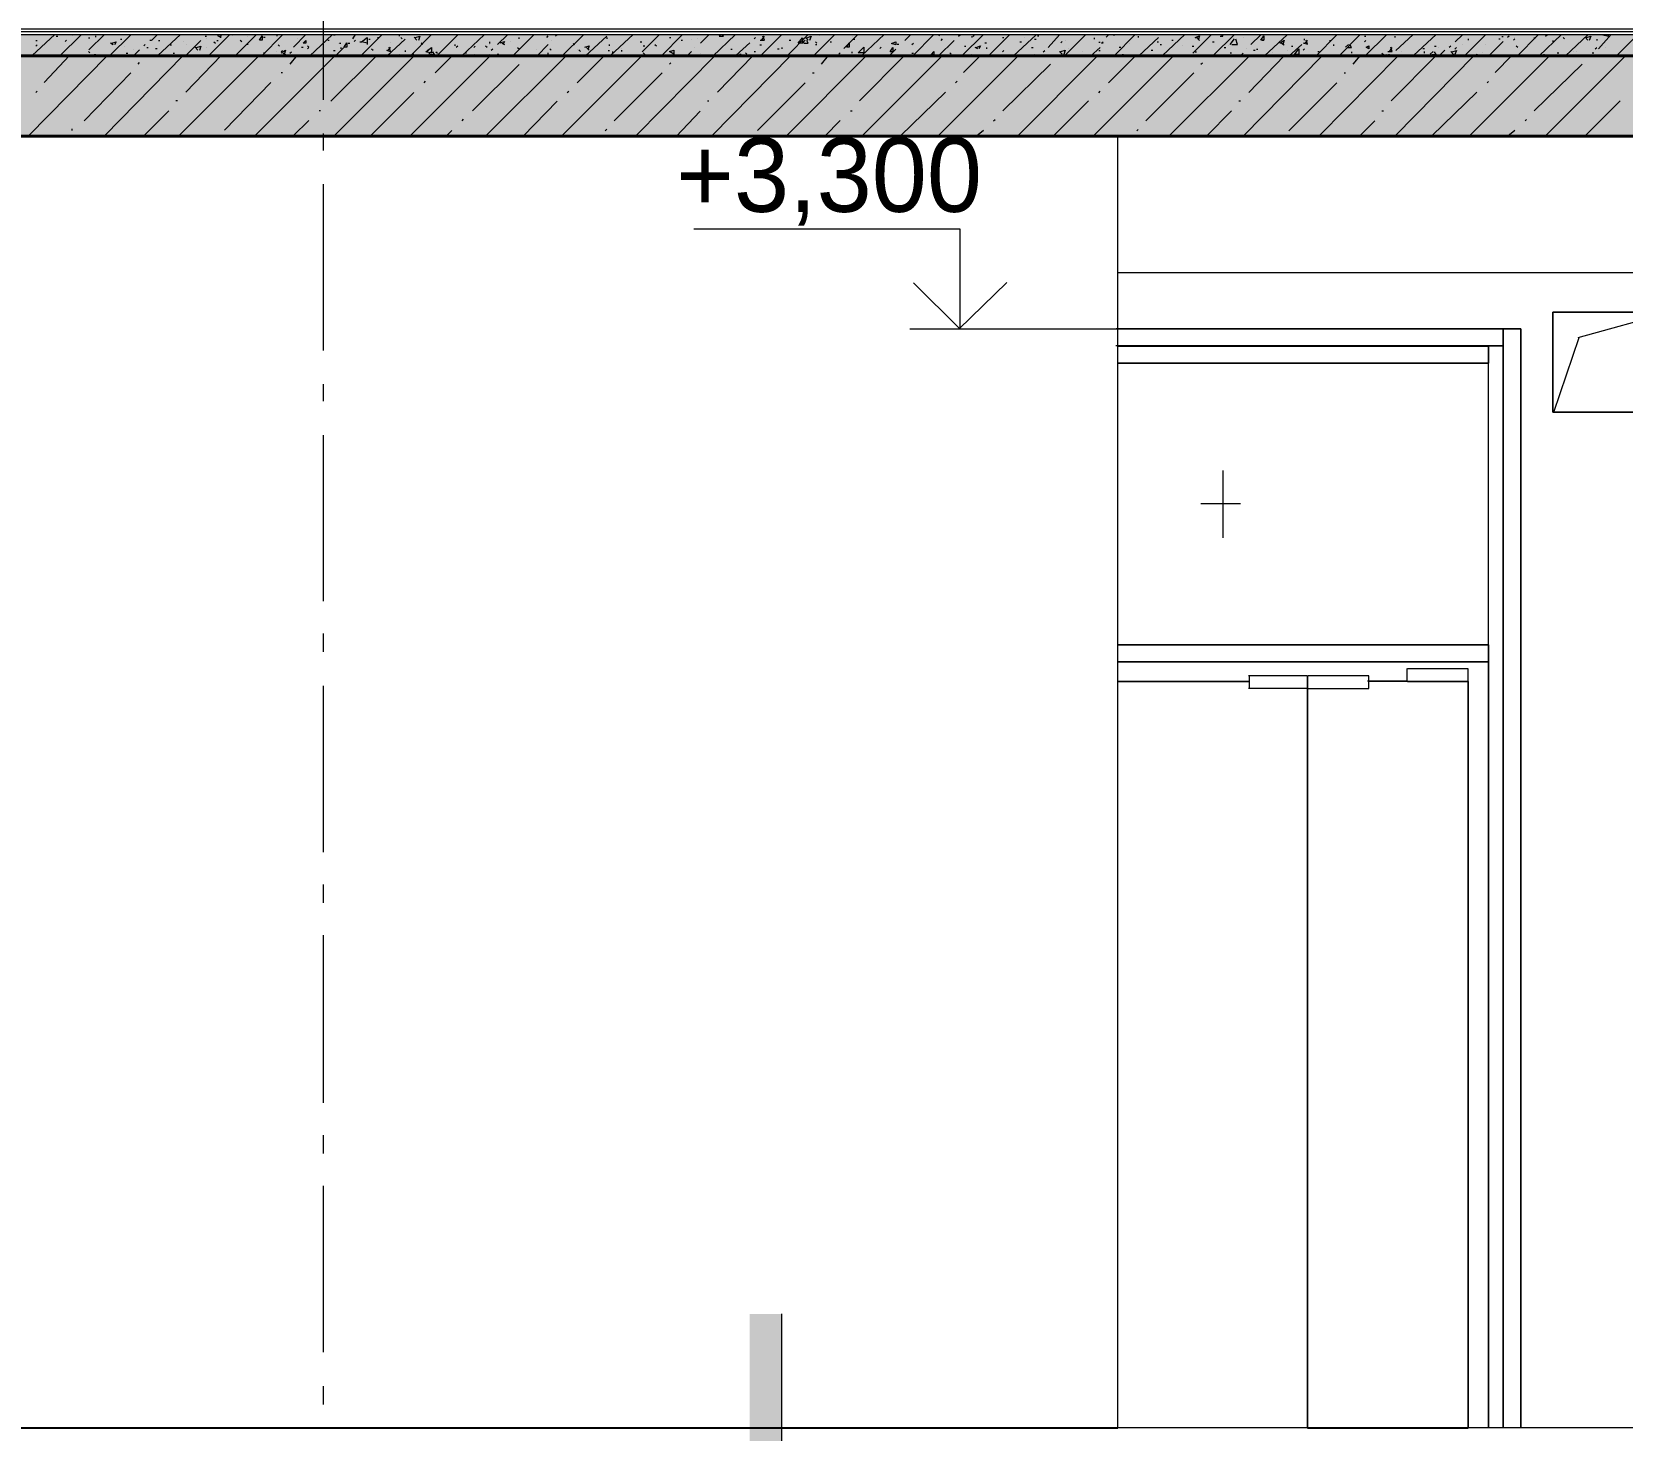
# Model space of a CAD drawing. Header units: millimetres. Extents: x -135211 to 49383, y -8033 to 228499.
# Drawn here: x -12871 to -8092, y 48646 to 52848 of the extents above; entities that cross this region are included whole.
import ezdxf

# ---------------------------------------------------------------- set-up
doc = ezdxf.new("R2010")
doc.units = ezdxf.units.MM
doc.layers.add('PDF _Геометрия', color=7, linetype='Continuous', true_color=0x1d1d1d)
doc.layers.add('PDF _Сплошная заливка', color=7, linetype='Continuous', true_color=0xffffff)
doc.layers.add('PDF _Текст', color=7, linetype='Continuous')

msp = doc.modelspace()

# ---------------------------------------------------------------- hatches: boundary and pattern name
at = {"layer": 'PDF _Сплошная заливка', "transparency": 33554559}
h = msp.add_hatch(color=256, dxfattribs=at)
h.paths.add_polyline_path([(-77398.8, 52535.5), (-77398.8, 52776.4), (-103546, 52776.4), (-103546, 52535.5)])
h.paths.add_polyline_path([(146.8, 52535.5), (146.8, 52776.4), (-22999.7, 52776.4), (-22999.7, 52535.5)])
h.paths.add_polyline_path([(-23351, 52535.5), (-23351, 52776.4), (-26352.2, 52776.4), (-26352.2, 52535.5)])
h.paths.add_polyline_path([(-26398.8, 52535.5), (-26398.8, 52776.4), (-44097.3, 52776.4), (-44097.3, 52535.5)])
h.paths.add_polyline_path([(-45350.3, 52535.5), (-45350.3, 52776.4), (-50899.8, 52776.4), (-50899.8, 52535.5)])

# ---------------------------------------------------------------- linework, layer by layer
at = {"layer": 'PDF _Геометрия', "color": 7, "lineweight": 9}
for points in [[(-11994.3, 52644.1), (-11994.3, 53143.6)], [(-22897, 52775.7), (-96.7, 52775.7), (-96.7, 52839.2), (-96.7, 52847.7), (-96.7, 52856.1), (-22897, 52856.1)], [(-96.7, 52847.7), (-22897, 52847.7)], [(-96.7, 52839.2), (-22897, 52839.2)], [(-18328, 48652.3), (-9607.8, 48652.3), (-9607.8, 52534.2), (-18328, 52534.2)], [(-11994.3, 52491.7), (-11994.3, 52542.5)], [(-9234, 52533.9), (-7879.3, 52533.9), (-7879.3, 48652), (-7879.3, 52123.4), (-9606.2, 52123.4)], [(-11994.3, 51890.5), (-11994.3, 52390)], [(-10081.5, 51954.2), (-10081.5, 52254.7), (-10881.5, 52254.7)], [(-8224.6, 51929.9), (-7949.5, 52006), (-8300.6, 52006), (-7949.5, 52006), (-7949.5, 51705.5), (-8300.6, 51705.5), (-7949.5, 51705.5), (-7949.5, 52006)], [(-9932.4, 51954.8), (-10232.6, 51954.8)], [(-9160.3, 51954.5), (-10083.4, 51954.5)], [(-9613.7, 51955.4), (-8449.6, 51955.4), (-8449.6, 51904.6), (-9613.7, 51904.6)], [(-8447.5, 51955.1), (-8396.9, 51955.1), (-8396.9, 51878.9), (-8396.9, 50981.4), (-8396.9, 48653.2), (-8396.9, 51955.1), (-9612.1, 51955.1)], [(-8923.4, 51955.3), (-9164.3, 51955.3)], [(-8500.1, 51904.6), (-8449.6, 51904.6), (-8449.6, 51879.2), (-8449.6, 51955.4)], [(-8493.4, 51005.8), (-9606.7, 51005.8), (-8493.4, 51005.8), (-8493.4, 50954.9), (-9606.7, 50954.9), (-8493.4, 50954.9), (-8493.4, 48652), (-8493.4, 50980.4), (-8493.4, 51877.8), (-8493.4, 51903.2)], [(-9606.7, 51903.2), (-8493.4, 51903.2), (-8493.4, 51852.4), (-9606.7, 51852.4), (-8493.4, 51852.4)], [(-8297.4, 51704.9), (-8221.5, 51929.3)], [(-8449.6, 48653.6), (-8449.6, 50981.8), (-8449.6, 51879.2), (-8449.6, 50981.8), (-8449.6, 48653.6), (-8500.1, 48653.6)], [(-11994.3, 51738.2), (-11994.3, 51789)], [(-11994.3, 51137), (-11994.3, 51636.5)], [(-9291.9, 51530.4), (-9291.9, 51327.2)], [(-9239.2, 51430.1), (-9357.9, 51430.1)], [(-11994.3, 50984.6), (-11994.3, 51039.7)], [(-9037.4, 50875), (-9037.4, 50913.1), (-9037.4, 50875), (-9037.4, 48652.5), (-9037.4, 50875), (-9214.9, 50875)], [(-9037.4, 50913.1), (-9214.9, 50913.1)], [(-9212.9, 50912.6), (-9212.9, 50874.5)], [(-9037.4, 48652.5), (-8554.9, 48652.5), (-8554.9, 50896.2), (-8855.4, 50896.2)], [(-9035.5, 50874.5), (-8853.2, 50874.5), (-8853.2, 50912.6), (-9035.5, 50912.6)], [(-8739.1, 50934.7), (-8739.1, 50896.6), (-8857.5, 50896.6)], [(-8736.9, 50896.2), (-8554.9, 50896.2), (-8554.9, 50934.3), (-8736.9, 50934.3)], [(-8554.9, 50896.2), (-8554.9, 48652.5)], [(-11994.3, 50383.5), (-11994.3, 50883)], [(-11994.3, 50231), (-11994.3, 50286.1)], [(-11994.3, 49629.9), (-11994.3, 50133.7)], [(-11994.3, 49477.5), (-11994.3, 49532.5)], [(-11994.3, 48880.7), (-11994.3, 49380.2)], [(-26114.4, 34699.8), (-10616.8, 34699.8), (-10616.8, 36697.8), (-10616.8, 48995.5)], [(-11994.3, 48724), (-11994.3, 48779)], [(149, 48653.3), (-19848.8, 48653.3)]]:
    msp.add_lwpolyline(points, dxfattribs=at)
at = {"layer": 'PDF _Геометрия', "color": 7, "lineweight": 40}
for points in [[(-96.7, 53046.7), (-96.7, 52775.7), (-22994.2, 52775.7)], [(-22994.2, 52534.4), (-96.7, 52534.4), (-96.7, 51954.4)]]:
    msp.add_lwpolyline(points, dxfattribs=at)
at = {"layer": 'PDF _Геометрия', "lineweight": 9}
for points in [[(-12869.5, 52776.6), (-12801.5, 52840.2)], [(-12858.6, 52822), (-12854.1, 52822)], [(-12858.6, 52805), (-12854.1, 52809.3)], [(-12797.2, 52835.1), (-12792.7, 52835.1)], [(-12786.1, 52775.4), (-12722.5, 52838.8)], [(-12770.8, 52818.8), (-12766.4, 52823)], [(-12748.9, 52835.6), (-12748.9, 52835.6)], [(-12700.6, 52830.1), (-12696.2, 52830.1)], [(-12698.9, 52793.4), (-12652.3, 52840)], [(-12678.7, 52831.7), (-12678.7, 52835.9)], [(-12637, 52775.9), (-12573.4, 52839.4)], [(-12634.2, 52814.4), (-12626, 52810.2)], [(-12629.8, 52813.5), (-12617.2, 52817.7), (-12621.7, 52809.3)], [(-12604.1, 52826.1), (-12599.7, 52826.1)], [(-12590.9, 52804.9), (-12590.9, 52804.9)], [(-12533.9, 52806.1), (-12529.5, 52810.3)], [(-12516.4, 52822.9), (-12512, 52822.9)], [(-12511.4, 52822), (-12494.4, 52838.9)], [(-12491.6, 52776.5), (-12424.2, 52840)], [(-12490.1, 52821.9), (-12485.6, 52821.9)], [(-12455, 52808.9), (-12450.5, 52808.9)], [(-12415.4, 52818.1), (-12415.4, 52818.1)], [(-12409.5, 52775.3), (-12362.8, 52821.9)], [(-12406.7, 52810.3), (-12406.7, 52810.3)], [(-12375.4, 52800.7), (-12362.8, 52805), (-12367.2, 52792.3)], [(-12354, 52838.8), (-12354, 52838.8)], [(-12349.7, 52834.5), (-12345.3, 52834.5)], [(-12345.3, 52826.9), (-12345.3, 52826.9)], [(-12338.9, 52776.4), (-12275.1, 52839.9)], [(-12323.4, 52818.2), (-12318.9, 52813.9)], [(-12314.6, 52822.3), (-12310.2, 52822.3)], [(-12310.2, 52835.1), (-12310.2, 52839.3)], [(-12309.5, 52835), (-12301.4, 52835), (-12301.4, 52839.2)], [(-12305.8, 52831.6), (-12301.4, 52831.6)], [(-12266.3, 52835.6), (-12266.3, 52835.6)], [(-12259.9, 52775.8), (-12196.1, 52839.3)], [(-12244.4, 52822.7), (-12240, 52818.5)], [(-12222.4, 52835.3), (-12222.4, 52835.3)], [(-12222.4, 52813.3), (-12222.4, 52809)], [(-12180.3, 52775.3), (-12117.1, 52838.8)], [(-12174.2, 52831.5), (-12169.8, 52831.5)], [(-12134.7, 52838.9), (-12134.7, 52834.7)], [(-12130.4, 52809.2), (-12125.9, 52805)], [(-12084.8, 52801.9), (-12046.9, 52840)], [(-12073.3, 52826.6), (-12073.3, 52826.6)], [(-12060.2, 52801.9), (-12055.7, 52801.9)], [(-12042.6, 52806), (-12038.2, 52801.8)], [(-12035.6, 52775.9), (-11968, 52839.4)], [(-11981.2, 52822.5), (-11976.7, 52822.5)], [(-11963.7, 52838.6), (-11959.2, 52838.6)], [(-11959.2, 52838.6), (-11959.2, 52838.6)], [(-11950.4, 52813.9), (-11950.4, 52813.9)], [(-11946.1, 52813.9), (-11941.6, 52813.9)], [(-11919.8, 52813.7), (-11915.3, 52813.7)], [(-11906, 52827), (-11897.8, 52839.8)], [(-11902.2, 52818.6), (-11897.8, 52822.9)], [(-11884.7, 52817.6), (-11880.2, 52817.6)], [(-11882.1, 52775.7), (-11818.8, 52839.2)], [(-11862.7, 52814.1), (-11862.7, 52809.9)], [(-11858.4, 52826), (-11853.9, 52826)], [(-11832, 52830.9), (-11827.6, 52830.9)], [(-11805.2, 52793.3), (-11792.5, 52789.1), (-11797, 52801.8)], [(-11803.8, 52775.3), (-11748.6, 52826)], [(-11792.5, 52814.5), (-11792.5, 52814.5)], [(-11766.2, 52834.7), (-11766.2, 52838.9)], [(-11761.9, 52831.1), (-11757.4, 52827)], [(-11733, 52776.3), (-11669.6, 52839.9)], [(-11721.7, 52831.7), (-11713.5, 52823.2)], [(-11717.4, 52830.8), (-11704.7, 52835), (-11709.2, 52822.3)], [(-11700.4, 52814.6), (-11696, 52810.4)], [(-11649.6, 52780.1), (-11590.7, 52839.3)], [(-11599.5, 52809.7), (-11599.5, 52805.5)], [(-11595.2, 52802), (-11590.7, 52806.3)], [(-11579.7, 52775.3), (-11511.7, 52838.8)], [(-11542.5, 52800.9), (-11538, 52805.1)], [(-11507.4, 52805.7), (-11502.9, 52801.4)], [(-11494.2, 52813.3), (-11494.2, 52817.5)], [(-11494.2, 52809), (-11494.2, 52809)], [(-11471.4, 52809.5), (-11441.5, 52839.2)], [(-11463, 52814.6), (-11450.3, 52818.9), (-11454.8, 52810.4)], [(-11458.5, 52813.8), (-11450.3, 52809.5)], [(-11432.8, 52818.7), (-11432.8, 52818.7)], [(-11426.1, 52775.1), (-11362.6, 52838.6)], [(-11406.4, 52827), (-11406.4, 52831.3)], [(-11352.3, 52775.7), (-11318.7, 52809.5)], [(-11323.2, 52831.4), (-11318.7, 52835.7)], [(-11309.9, 52823), (-11309.9, 52823)], [(-11296.9, 52835.6), (-11292.4, 52839.7)], [(-11277, 52775.8), (-11213.4, 52839.2)], [(-11274.8, 52839.6), (-11274.8, 52839.6)], [(-11244.2, 52813.2), (-11239.7, 52809)], [(-11208.6, 52801.8), (-11195.9, 52806.1), (-11200.3, 52793.4)], [(-11206.9, 52776.1), (-11143.2, 52835.4)], [(-11143.2, 52831.1), (-11143.2, 52826.8)], [(-11134.4, 52805.6), (-11134.4, 52809.9)], [(-11131.7, 52776.4), (-11064.2, 52839.8)], [(-11042.4, 52817.7), (-11037.9, 52817.7)], [(-11036.3, 52787.7), (-10985.3, 52838.5)], [(-11033.6, 52805.7), (-11029.1, 52805.7)], [(-10998.5, 52809.8), (-10994, 52805.5)], [(-10978.9, 52776.1), (-10915.1, 52839.7)], [(-10954.7, 52830.6), (-10950.2, 52830.6)], [(-10919.6, 52822.7), (-10915.1, 52822.7)], [(-10888.8, 52826), (-10888.8, 52826)], [(-10880, 52802.1), (-10880, 52802.1)], [(-10871.2, 52826.6), (-10871.2, 52826.6)], [(-10861.6, 52813.7), (-10836.1, 52839.1)], [(-10824.8, 52775.1), (-10757.1, 52838.6)], [(-10801, 52834.7), (-10805.5, 52834.7), (-10801, 52838.9)], [(-10805, 52834.6), (-10792.2, 52834.6), (-10796.7, 52838.8)], [(-10796.7, 52839.6), (-10792.2, 52839.6)], [(-10792.2, 52839.6), (-10792.2, 52839.6)], [(-10755.4, 52776.4), (-10713.3, 52814.5)], [(-10700.2, 52827.1), (-10695.7, 52831.3)], [(-10682.7, 52809.2), (-10678.2, 52809.2)], [(-10682.2, 52822.7), (-10669.4, 52822.7), (-10673.9, 52835.4)], [(-10679.9, 52776.6), (-10616.8, 52840.1)], [(-10677.7, 52821.9), (-10669.4, 52834.6)], [(-10601, 52776), (-10537.8, 52839.5)], [(-10595, 52823), (-10590.4, 52823)], [(-10554.8, 52814.2), (-10546.6, 52822.7)], [(-10550.6, 52813.4), (-10537.8, 52813.4), (-10542.3, 52821.8)], [(-10546.1, 52831.1), (-10537.8, 52822.6)], [(-10541.8, 52830.2), (-10529, 52834.5), (-10533.5, 52821.8)], [(-10522.1, 52775.5), (-10458.8, 52839.1)], [(-10516, 52818.2), (-10511.5, 52814)], [(-10516, 52809.7), (-10511.5, 52809.7)], [(-10502.7, 52835.9), (-10502.7, 52835.9)], [(-10472.1, 52817.9), (-10467.6, 52817.9)], [(-10430.8, 52797.8), (-10388.6, 52840.2)], [(-10406.2, 52834.5), (-10406.2, 52834.5)], [(-10401.9, 52825.9), (-10397.4, 52825.9)], [(-10377.5, 52776.2), (-10309.7, 52839.6)], [(-10270.3, 52810.5), (-10265.8, 52810.5)], [(-10247.3, 52822.2), (-10230.7, 52839.1)], [(-10226.5, 52809.4), (-10221.9, 52813.6)], [(-10223.9, 52776), (-10160.5, 52839.5)], [(-10147.5, 52840.2), (-10143, 52835.9)], [(-10145.9, 52775.5), (-10099.1, 52822.1)], [(-10138.7, 52822.3), (-10134.2, 52826.6)], [(-10116.6, 52801.9), (-10116.6, 52801.9)], [(-10086.1, 52834.7), (-10081.5, 52838.9)], [(-10074.8, 52776.6), (-10011.4, 52840)], [(-10068.5, 52804.9), (-10064, 52804.9)], [(-10046.5, 52835.3), (-10046.5, 52831)], [(-10042.2, 52834.4), (-10037.7, 52838.7)], [(-10037.2, 52802.1), (-10028.9, 52797.9)], [(-10033, 52801.2), (-10020.1, 52805.4), (-10024.7, 52797)], [(-10007.1, 52814.6), (-10002.6, 52814.6)], [(-9995.9, 52776.1), (-9932.4, 52839.5)], [(-9954.5, 52831.2), (-9949.9, 52831.2)], [(-9921.5, 52775.5), (-9853.4, 52839)], [(-9901.8, 52818.2), (-9897.3, 52818.2)], [(-9888.5, 52830.8), (-9888.5, 52830.8)], [(-9858, 52826.3), (-9853.4, 52826.3)], [(-9849.2, 52835.5), (-9844.6, 52835.5)], [(-9817.3, 52801.3), (-9783.2, 52839.4)], [(-9792, 52834.4), (-9792, 52834.4)], [(-9779, 52814.7), (-9774.5, 52818.9)], [(-9767.9, 52775.4), (-9704.3, 52838.8)], [(-9765.7, 52823.1), (-9765.7, 52823.1)], [(-9677.9, 52825.9), (-9677.9, 52830.2)], [(-9664.9, 52817.4), (-9660.4, 52817.4)], [(-9656.2, 52813.9), (-9651.6, 52818.1)], [(-9656.2, 52814.7), (-9651.6, 52814.7)], [(-9642.4, 52831.5), (-9634.1, 52840)], [(-9621.1, 52839), (-9616.5, 52839)], [(-9618.8, 52776), (-9555.1, 52839.5)], [(-9616.5, 52839), (-9616.5, 52839)], [(-9590.2, 52838.9), (-9590.2, 52838.9)], [(-9572.7, 52814.2), (-9572.7, 52814.2)], [(-9546.3, 52835.2), (-9546.3, 52830.9)], [(-9544.1, 52775.5), (-9484.9, 52830.5)], [(-9489.5, 52817.8), (-9484.9, 52817.8)], [(-9480.7, 52810.1), (-9476.1, 52810.1)], [(-9473.5, 52776.5), (-9405.9, 52840)], [(-9449.4, 52839.5), (-9441, 52839.5)], [(-9445.6, 52822.5), (-9441, 52822.5)], [(-9441, 52839.5), (-9441, 52839.5)], [(-9414.7, 52806.3), (-9414.7, 52806.3)], [(-9384.2, 52805.2), (-9379.6, 52805.2)], [(-9381.7, 52783.7), (-9327, 52838.7)], [(-9375.4, 52830.6), (-9370.9, 52830.6)], [(-9375, 52831.3), (-9362.1, 52835.5), (-9366.6, 52822.8)], [(-9370.4, 52830.5), (-9362.1, 52822.1)], [(-9322.8, 52818.3), (-9318.2, 52818.3)], [(-9320.7, 52776.4), (-9256.8, 52839.9)], [(-9300.2, 52835.1), (-9291.9, 52835.1), (-9291.9, 52839.3)], [(-9296.4, 52834.3), (-9291.9, 52838.5)], [(-9274.3, 52806.1), (-9274.3, 52806.1)], [(-9269.7, 52810.2), (-9256.8, 52827.2)], [(-9264.7, 52809.4), (-9248, 52809.4), (-9252.6, 52826.3)], [(-9230.5, 52831.2), (-9230.5, 52831.2)], [(-9207.5, 52809.7), (-9177.8, 52839.3)], [(-9173.6, 52823.1), (-9169, 52823.1)], [(-9166.6, 52775.4), (-9098.9, 52838.9)], [(-9120.6, 52814.3), (-9107.6, 52822.8), (-9112.2, 52810)], [(-9116, 52813.5), (-9107.6, 52809.3)], [(-9093.1, 52775.8), (-9055, 52809.7)], [(-9085.9, 52804.9), (-9081.3, 52804.9)], [(-9050.4, 52814.6), (-9037.4, 52810.4), (-9042, 52823.1)], [(-9046.2, 52823.1), (-9046.2, 52827.4)], [(-9045.8, 52813.8), (-9037.4, 52822.3)], [(-9042, 52813.8), (-9037.4, 52813.8)], [(-9033.2, 52840), (-9028.7, 52840)], [(-9013, 52775.1), (-8949.7, 52838.6)], [(-8971.8, 52821.8), (-8967.2, 52821.8)], [(-8958.5, 52805.6), (-8958.5, 52809.8)], [(-8942.8, 52776.3), (-8879.5, 52839.8)], [(-8923, 52801.9), (-8914.6, 52810.3)], [(-8918.8, 52801.1), (-8905.8, 52801.1), (-8910.4, 52809.5)], [(-8866.5, 52835.4), (-8862, 52835.4)], [(-8866.5, 52817.7), (-8862, 52821.9)], [(-8863.9, 52775.8), (-8800.5, 52839.2)], [(-8796, 52789.1), (-8783, 52789.1), (-8787.6, 52801.8)], [(-8774.2, 52830.6), (-8774.2, 52834.8)], [(-8772.7, 52792.2), (-8721.6, 52838.8)], [(-8719.4, 52776.4), (-8651.4, 52839.9)], [(-8656, 52805.2), (-8651.4, 52805.2)], [(-8642.6, 52801.7), (-8642.6, 52801.7)], [(-8612.1, 52801.5), (-8607.5, 52805.7)], [(-8593.8, 52818.2), (-8572.4, 52839.3)], [(-8572.4, 52809.7), (-8572.4, 52809.7)], [(-8565.7, 52776.2), (-8502.2, 52839.7)], [(-8554.9, 52827.3), (-8554.9, 52823.1)], [(-8546.1, 52839.1), (-8546.1, 52839.1)], [(-8502.2, 52809.2), (-8502.2, 52809.2)], [(-8491.7, 52776.6), (-8449.6, 52818.9)], [(-8462.9, 52826.7), (-8458.4, 52826.7)], [(-8454.2, 52834.3), (-8449.6, 52834.3)], [(-8449.6, 52839.3), (-8449.6, 52839.3)], [(-8449.6, 52839.3), (-8449.6, 52839.3)], [(-8436.6, 52831.5), (-8432, 52835.7)], [(-8419.1, 52823), (-8414.5, 52827.2)], [(-8414.5, 52830.6), (-8414.5, 52830.6)], [(-8410.3, 52805.9), (-8405.7, 52801.7)], [(-8407.9, 52775.1), (-8344.3, 52838.6)], [(-8357.7, 52830.2), (-8353.1, 52830.2)], [(-8341.5, 52776.3), (-8274.1, 52839.8)], [(-8322.6, 52835), (-8318, 52839.2)], [(-8300.4, 52822.2), (-8300.4, 52818)], [(-8269.9, 52831.2), (-8265.3, 52827)], [(-8262.6, 52775.8), (-8195.1, 52839.3), (-8199.7, 52839.3)], [(-8203.6, 52831.6), (-8195.1, 52823.1)], [(-8199.4, 52830.7), (-8186.4, 52835), (-8191, 52822.2)], [(-8168.8, 52826.4), (-8168.8, 52822.1)], [(-8163.3, 52797.2), (-8124.9, 52839.6)], [(-8155.9, 52839.7), (-8151.3, 52839.7)], [(-8150.6, 52838.8), (-8133.7, 52834.6), (-8133.7, 52838.8)], [(-8109.7, 52775.5), (-8046, 52839.1)], [(-12880.3, 52535.2), (-12643.6, 52776.4)], [(-12833.7, 52696), (-12757.6, 52776.4)], [(-12792.7, 52776.6), (-12792.7, 52776.6)], [(-12792.7, 52776.6), (-12792.7, 52776.6)], [(-12705, 52779.4), (-12705, 52779.4)], [(-12700.6, 52788.7), (-12696.2, 52784.5)], [(-12683.1, 52780), (-12678.7, 52780)], [(-12678.7, 52776.6), (-12678.7, 52776.6)], [(-12652.6, 52535.2), (-12415.4, 52776.5)], [(-12586.6, 52783.7), (-12582.1, 52783.7)], [(-12564.6, 52796.3), (-12564.6, 52796.3)], [(-12564.1, 52776.6), (-12547.1, 52793.5)], [(-12551.5, 52751.2), (-12547.1, 52755.4)], [(-12525.2, 52801), (-12520.7, 52801)], [(-12498.8, 52797.4), (-12494.4, 52797.4)], [(-12446.2, 52783.6), (-12441.8, 52783.6)], [(-12428.6, 52535.3), (-12187.3, 52776.6)], [(-12407.5, 52666.5), (-12301.4, 52776.5)], [(-12379.7, 52801.6), (-12371.6, 52793.2)], [(-12345.3, 52801.4), (-12345.3, 52801.4)], [(-12226.9, 52776), (-12222.4, 52776)], [(-12200.2, 52535.4), (-11959.2, 52776.7)], [(-12174.2, 52785), (-12169.8, 52785)], [(-12134.7, 52788.9), (-12134.7, 52788.9)], [(-12121.6, 52788), (-12117.1, 52792.2)], [(-12121, 52784.5), (-12108.4, 52793), (-12112.8, 52780.3)], [(-12116.5, 52783.7), (-12108.4, 52779.5)], [(-12095.3, 52783.6), (-12090.8, 52787.8)], [(-12094.1, 52751.2), (-12073.3, 52776.7)], [(-12073.3, 52776.7), (-12073.3, 52776.7)], [(-12042.6, 52796.8), (-12038.2, 52801)], [(-11971.9, 52639.5), (-11836.4, 52775.1)], [(-11963.8, 52533.8), (-11722.3, 52775.1)], [(-11963.7, 52792), (-11959.2, 52792)], [(-11958.2, 52775.7), (-11932.9, 52801.1)], [(-11941.6, 52801.1), (-11941.6, 52796.9)], [(-11858.4, 52776), (-11853.9, 52776)], [(-11853.9, 52776), (-11853.9, 52776)], [(-11849.6, 52797.1), (-11845.1, 52792.8)], [(-11800.7, 52792.5), (-11792.5, 52801)], [(-11770.6, 52775.4), (-11766.2, 52779.6)], [(-11748.6, 52792.2), (-11748.6, 52788)], [(-11735.4, 52533.9), (-11494.2, 52775.2)], [(-11726.8, 52781), (-11722.3, 52781)], [(-11682.9, 52789.1), (-11678.4, 52793.4)], [(-11677.8, 52780.6), (-11669.6, 52789.1)], [(-11673.6, 52779.7), (-11660.9, 52779.7), (-11665.3, 52788.2)], [(-11659, 52724.4), (-11608.2, 52775.2)], [(-11656.6, 52788.1), (-11652.1, 52783.9)], [(-11652.1, 52788.1), (-11652.1, 52788.1)], [(-11568.8, 52784.9), (-11564.4, 52784.9)], [(-11542.5, 52775.5), (-11538, 52779.7), (-11538, 52775.5)], [(-11507.7, 52534), (-11266, 52775.3)], [(-11502.4, 52775.2), (-11494.2, 52779.4)], [(-11489.9, 52792.9), (-11485.4, 52797.1)], [(-11472.3, 52780.8), (-11467.8, 52780.8)], [(-11454.8, 52775.7), (-11450.3, 52775.7)], [(-11410.9, 52800.8), (-11406.4, 52796.6)], [(-11375.8, 52776), (-11371.3, 52776)], [(-11353.8, 52793.6), (-11353.8, 52793.6)], [(-11318.7, 52780.7), (-11318.7, 52784.9)], [(-11314.4, 52796.7), (-11309.9, 52792.5)], [(-11279.3, 52534), (-11037.9, 52775.4)], [(-11248.5, 52775.2), (-11248.5, 52775.2)], [(-11232.1, 52694.9), (-11152, 52775.3)], [(-11230.9, 52793.6), (-11230.9, 52793.6)], [(-11226.7, 52793.5), (-11222.2, 52789.3)], [(-11204.1, 52801), (-11195.9, 52792.5)], [(-11138.9, 52792.1), (-11134.4, 52792.1)], [(-11125.7, 52788.7), (-11125.7, 52784.4)], [(-11099.3, 52797.7), (-11099.3, 52797.7)], [(-11099.3, 52792.7), (-11099.3, 52788.4)], [(-11055.8, 52535.1), (-10818.6, 52776.3)], [(-11055.5, 52776.3), (-11055.5, 52776.3)], [(-11033.6, 52784.6), (-11029.1, 52780.3)], [(-10954.7, 52751), (-10950.2, 52755.2)], [(-10932.6, 52779.7), (-10932.6, 52779.7)], [(-10901.5, 52776), (-10888.8, 52788.7)], [(-10862.4, 52784.3), (-10862.4, 52784.3)], [(-10840.6, 52775.7), (-10836.1, 52775.7)], [(-10827.4, 52535.1), (-10590.4, 52776.4)], [(-10810.5, 52666.3), (-10704.5, 52776.3)], [(-10770.4, 52796.3), (-10765.9, 52796.3)], [(-10744.1, 52780.8), (-10739.6, 52780.8)], [(-10726.6, 52784.9), (-10722.1, 52780.7)], [(-10700.2, 52789), (-10695.7, 52789)], [(-10686.4, 52775.4), (-10678.2, 52775.4)], [(-10678.2, 52775.4), (-10678.2, 52775.4)], [(-10630, 52797), (-10625.5, 52797)], [(-10616.8, 52801.2), (-10616.8, 52797)], [(-10603.5, 52535.2), (-10362.3, 52776.5)], [(-10507.2, 52776.6), (-10502.7, 52776.6)], [(-10497.5, 52751), (-10476.4, 52776.4)], [(-10445.8, 52780.5), (-10441.3, 52784.7)], [(-10406.2, 52783.7), (-10406.2, 52787.9)], [(-10384, 52641.1), (-10248.3, 52776.5)], [(-10375.8, 52535.3), (-10134.2, 52776.6)], [(-10323, 52797.4), (-10318.4, 52801.6)], [(-10296.6, 52776), (-10292.1, 52776)], [(-10295.7, 52775.1), (-10274.6, 52796.3)], [(-10226.5, 52784.1), (-10221.9, 52784.1)], [(-10147.4, 52535.4), (-9906.1, 52776.7)], [(-10112.4, 52784.9), (-10107.9, 52780.7)], [(-10070.8, 52725.8), (-10020.1, 52776.6)], [(-10051, 52776), (-10046.5, 52780.2)], [(-10033.4, 52775.1), (-10028.9, 52779.3), (-10028.9, 52775.1)], [(-10002.6, 52801.1), (-10002.6, 52796.9)], [(-9954.5, 52788.1), (-9949.9, 52792.3)], [(-9910.2, 52533.8), (-9669.2, 52775.1)], [(-9866.7, 52801), (-9862.2, 52801)], [(-9858, 52779.8), (-9853.4, 52775.5)], [(-9844.6, 52775.5), (-9844.6, 52775.5)], [(-9831.6, 52788.1), (-9827.1, 52792.3)], [(-9782.8, 52789.3), (-9774.5, 52780.9)], [(-9778.6, 52788.4), (-9765.7, 52792.7), (-9770.2, 52780)], [(-9756.9, 52797.6), (-9756.9, 52797.6)], [(-9713, 52788.9), (-9713, 52788.9)], [(-9690, 52775), (-9660.4, 52800.4)], [(-9682.5, 52533.9), (-9441, 52775.2)], [(-9664.9, 52792), (-9660.4, 52792)], [(-9635.5, 52694.7), (-9555.1, 52775.1)], [(-9603.5, 52801.6), (-9599, 52801.6)], [(-9594.7, 52779.6), (-9590.2, 52779.6)], [(-9515.8, 52775.7), (-9511.2, 52775.7)], [(-9511.2, 52775.7), (-9511.2, 52775.7)], [(-9507, 52793.3), (-9502.5, 52793.3)], [(-9454.1, 52534), (-9212.9, 52775.3)], [(-9375.4, 52788.2), (-9370.9, 52788.2)], [(-9357.9, 52750.8), (-9353.3, 52755.1)], [(-9314, 52775.9), (-9309.4, 52775.9)], [(-9287.7, 52801.2), (-9283.1, 52801.2)], [(-9270.1, 52784.9), (-9265.6, 52784.9)], [(-9238.8, 52775.4), (-9230.5, 52783.8)], [(-9230.6, 52534.9), (-8993.6, 52776.2)], [(-9221.7, 52797.3), (-9221.7, 52797.3)], [(-9213.5, 52666.1), (-9107.6, 52776.2)], [(-9199.9, 52792.9), (-9195.4, 52792.9)], [(-9191.2, 52796.3), (-9186.6, 52796.3)], [(-9142.7, 52784.9), (-9142.7, 52784.9)], [(-9098.9, 52793.1), (-9098.9, 52793.1)], [(-9050.8, 52792.7), (-9046.2, 52796.9)], [(-9006.9, 52789), (-9002.3, 52789)], [(-9002.9, 52535), (-8765.4, 52776.3)], [(-8905.8, 52788.3), (-8905.8, 52784.1)], [(-8900.9, 52750.9), (-8879.5, 52776.3)], [(-8813.9, 52784.3), (-8809.3, 52780)], [(-8800.5, 52780.7), (-8800.5, 52780.7)], [(-8791.8, 52776.5), (-8791.8, 52780.7)], [(-8791.4, 52788.3), (-8783, 52801.1)], [(-8786.6, 52640.9), (-8651.4, 52776.4)], [(-8774.4, 52535.1), (-8537.3, 52776.4)], [(-8756.7, 52788.2), (-8756.7, 52788.2)], [(-8717.4, 52779.4), (-8712.8, 52775.2)], [(-8691.1, 52797.8), (-8686.5, 52797.8)], [(-8686.5, 52784.2), (-8686.5, 52788.5)], [(-8668.6, 52780.6), (-8660.2, 52789.1)], [(-8664.4, 52779.8), (-8651.4, 52779.8), (-8656, 52788.3)], [(-8641.9, 52776.2), (-8625.1, 52793.1)], [(-8625.1, 52776.2), (-8625.1, 52776.2)], [(-8607.1, 52788.7), (-8598.7, 52780.2)], [(-8603, 52787.8), (-8590, 52792.1), (-8594.5, 52779.4)], [(-8594.5, 52796.3), (-8590, 52800.6)], [(-8550.6, 52535.2), (-8309.2, 52776.5)], [(-8533.1, 52776.4), (-8528.5, 52780.6), (-8528.5, 52776.4)], [(-8511, 52784.7), (-8511, 52784.7)], [(-8473.8, 52725.6), (-8423.3, 52776.5)], [(-8343.9, 52775.1), (-8335.5, 52775.1)], [(-8335.5, 52775.1), (-8335.5, 52775.1)], [(-8326.7, 52776.6), (-8326.7, 52780.8)], [(-8322.1, 52535.3), (-8081.1, 52776.6)], [(-8287.5, 52784.7), (-8282.9, 52784.7)], [(-8239, 52788.8), (-8239, 52788.8)], [(-8230.2, 52787.9), (-8230.2, 52787.9)], [(-8182.2, 52784.8), (-8177.6, 52784.8)], [(-8173.4, 52796.7), (-8168.8, 52800.9)], [(-8142.5, 52801.6), (-8142.5, 52801.6)], [(-8129.5, 52775.3), (-8124.9, 52775.3)], [(-12713.3, 52580.4), (-12573.4, 52724.3)], [(-12121.6, 52725.3), (-12117.1, 52725.3)], [(-11546.2, 52610.3), (-11406.4, 52750)], [(-11120.5, 52581), (-10976.5, 52725)], [(-10524.8, 52725.1), (-10520.3, 52725.1)], [(-9953.4, 52610.9), (-9809.6, 52750.6)], [(-9523.2, 52580.8), (-9379.6, 52724.8)], [(-8927.9, 52725), (-8923.4, 52725)], [(-8356.8, 52610.8), (-8212.7, 52750.4)], [(-12858.6, 52665.3), (-12854.1, 52669.6)], [(-12291.8, 52552), (-12152.2, 52696)], [(-11853.5, 52534.6), (-11722.3, 52665.8)], [(-11691.7, 52695.2), (-11687.2, 52699.5)], [(-11261.8, 52665.2), (-11257.3, 52669.4)], [(-10690.3, 52551), (-10546.6, 52694.8)], [(-10260.6, 52535.3), (-10125.4, 52666.5)], [(-10094.9, 52695), (-10090.3, 52699.3)], [(-9664.9, 52665), (-9660.4, 52669.2)], [(-9093.8, 52550.8), (-8949.7, 52694.7)], [(-8663.9, 52535), (-8528.5, 52666.3)], [(-8498, 52694.9), (-8493.4, 52699.1)], [(-12437.4, 52641.2), (-12433, 52641.2)], [(-12007.5, 52611.1), (-12003.1, 52611.1)], [(-11394.1, 52534.1), (-11292.4, 52640)], [(-10840.6, 52641), (-10836.1, 52641)], [(-10410.7, 52610.9), (-10406.2, 52610.9)], [(-9801.6, 52534.8), (-9695.5, 52640.6)], [(-9243.8, 52640.8), (-9239.2, 52640.8)], [(-8813.9, 52610.7), (-8809.3, 52610.7)], [(-8204.5, 52534.6), (-8098.6, 52640.4)], [(-12535.6, 52533.9), (-12459.3, 52610.1)], [(-12085, 52535.1), (-12038.2, 52581.7)], [(-11577.6, 52581), (-11573.1, 52585.2)], [(-10934.5, 52533.7), (-10862.4, 52609.9)], [(-10488, 52534.9), (-10441.3, 52581.5)], [(-9980.8, 52580.8), (-9976.3, 52585)], [(-9341.6, 52534.3), (-9265.6, 52610.5)], [(-8882.2, 52533.9), (-8835.6, 52580.5)], [(-8384, 52580.6), (-8379.4, 52584.9)], [(-12748.9, 52551.9), (-12748.9, 52556.2)], [(-11625.4, 52534.7), (-11608.2, 52551.6)], [(-11147.7, 52550.9), (-11143.2, 52555.1)], [(-10032.5, 52535.3), (-10011.4, 52552.2)], [(-9550.9, 52550.8), (-9546.3, 52554.9)], [(-8435.9, 52535.1), (-8414.5, 52552)]]:
    msp.add_lwpolyline(points, dxfattribs=at)
for points in [[(-12178.5, 52835.8), (-12178.5, 52823.1), (-12186.7, 52823.1)], [(-12046.9, 52822.2), (-12046.9, 52813.7), (-12055.1, 52813.7)], [(-11924.1, 52814.5), (-11924.1, 52801.9), (-11932.3, 52801.9)], [(-11862.7, 52814.1), (-11879.8, 52818.4), (-11862.7, 52831)], [(-10555.3, 52813.4), (-10568.1, 52813.4), (-10555.3, 52830.4)], [(-10415, 52814.1), (-10415, 52801.5), (-10423.2, 52801.5)], [(-10371.1, 52785), (-10387.7, 52785), (-10371.1, 52802)], [(-10274.6, 52817.5), (-10274.6, 52809), (-10287.4, 52813.2)], [(-9169, 52835.9), (-9169, 52823.1), (-9177.4, 52823.1)], [(-8853.2, 52805.7), (-8853.2, 52797.2), (-8861.6, 52801.5)], [(-11669.6, 52784), (-11686.8, 52788.3), (-11669.6, 52800.9)], [(-10941.4, 52793.3), (-10941.4, 52780.5), (-10954.2, 52789)], [(-10283.4, 52800.6), (-10283.4, 52787.8), (-10291.6, 52787.8)], [(-10160.5, 52788.7), (-10160.5, 52780.2), (-10168.8, 52780.2)], [(-9063.8, 52780.1), (-9076.7, 52780.1), (-9063.8, 52797)]]:
    msp.add_lwpolyline(points, close=True, dxfattribs=at)
at = {"layer": 'PDF _Геометрия', "color": 7, "lineweight": 18}
for points in [[(-10081.5, 51954.2), (-10221.3, 52093.9)], [(-10084.8, 51954.9), (-9941.2, 52094.6)]]:
    msp.add_lwpolyline(points, dxfattribs=at)
at = {"layer": 'PDF _Геометрия', "color": 7, "lineweight": 9}
for points in [[(-8300.4, 52006), (-8300.4, 51705.5)], [(-9212.9, 50895.7), (-9607, 50895.7)]]:
    msp.add_lwpolyline(points, close=True, dxfattribs=at)
at = {"layer": 'PDF _Сплошная заливка', "lineweight": 9, "transparency": 33554559}
msp.add_solid([(-22897, 52839.2), (-96.7, 52839.2), (-22897, 52775.7), (-96.7, 52775.7)], dxfattribs=at)
at = {"layer": 'PDF _Сплошная заливка', "color": 7, "lineweight": 9, "transparency": 33554559}
msp.add_solid([(-10713.8, 48995.5), (-10616.8, 48995.5), (-10713.8, 47996.4), (-10616.8, 47996.4)], dxfattribs=at)

# ---------------------------------------------------------------- texts
at = {"layer": 'PDF _Текст', "insert": (-10934.7, 52397.7), "char_height": 222.7, "attachment_point": 4, "style": ''}
msp.add_mtext('+3,300', dxfattribs=at)

doc.saveas('drawing.dxf')
